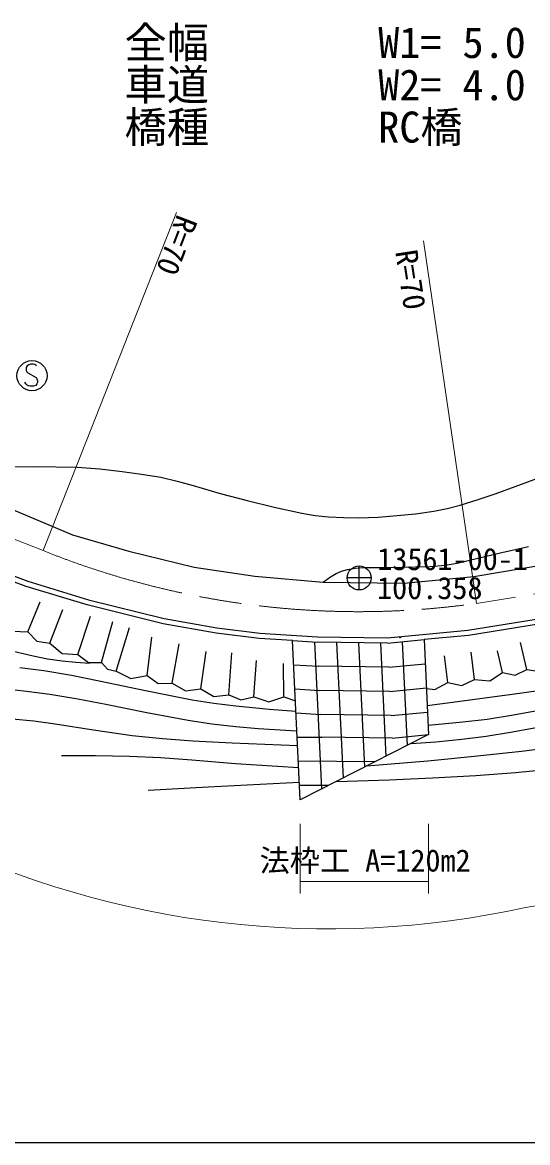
# Model space of a CAD drawing. Units: millimetres, scale not verified. Extents: x 40000 to 680000, y 20000 to 380000.
# Drawn here: x 174348 to 216166, y 205000 to 297723 of the extents above; entities that cross this region are included whole.
import ezdxf
from ezdxf.enums import TextEntityAlignment as Align

# ---------------------------------------------------------------- set-up
doc = ezdxf.new("R2010")
doc.units = ezdxf.units.MM
doc.header["$LTSCALE"] = 1000
doc.linetypes.add('CHAIN', pattern=[18.5, 12, -1.5, 3.5, -1.5])
for name, color, linetype, lineweight in [('M-BGD', 7, 'Continuous', 25), ('M-BMK', 2, 'CHAIN', 13), ('M-BMK-HTXT', 7, 'Continuous', 13), ('M-TTL-BAND', 7, 'Continuous', 25)]:
    doc.layers.add(name, color=color, linetype=linetype, lineweight=lineweight)
doc.styles.add('ＭＳ ゴシック', font='')
doc.styles.get('ＭＳ ゴシック').set_extended_font_data('MS Gothic')

msp = doc.modelspace()

# ---------------------------------------------------------------- linework, layer by layer
at = {"layer": 'M-BGD'}
for p, q in [((174659, 269155), (174652, 269012)), ((174652, 269012), (174659, 268918)), ((174740, 269293), (174659, 269155)), ((174659, 268918), (174709, 268793)), ((174877, 269387), (174740, 269293)), ((175040, 269430), (174877, 269387)), ((175234, 269430), (175040, 269430)), ((175365, 269405), (175234, 269430)), ((175459, 269362), (175365, 269405)), ((175527, 269287), (175459, 269362)), ((174709, 268793), (174796, 268724)), ((174796, 268724), (175477, 268330)), ((175477, 268330), (175552, 268218)), ((175552, 268218), (175602, 268062)), ((175602, 268062), (175590, 267912)), ((174634, 267793), (174546, 267937)), ((174734, 267699), (174634, 267793)), ((174852, 267643), (174734, 267699)), ((174977, 267624), (174852, 267643)), ((175265, 267624), (174977, 267624)), ((175459, 267680), (175265, 267624)), ((175546, 267793), (175459, 267680)), ((175590, 267912), (175546, 267793)), ((171899, 260942), (175387, 260961)), ((175387, 260961), (178880, 260920)), ((178880, 260920), (180744, 260763)), ((180744, 260763), (182614, 260545)), ((182614, 260545), (184210, 260338)), ((184210, 260338), (185794, 260073)), ((185794, 260073), (187145, 259760)), ((187145, 259760), (188483, 259388)), ((213570, 258740), (217224, 260083)), ((169864, 258954), (178487, 255302)), ((188483, 259388), (190708, 258734)), ((190708, 258734), (192947, 258139)), ((212086, 258224), (213570, 258740)), ((192947, 258139), (195200, 257590)), ((210594, 257769), (212086, 258224)), ((195200, 257590), (197476, 257097)), ((197476, 257097), (198570, 256919)), ((198570, 256919), (199681, 256800)), ((203791, 256781), (205373, 256899)), ((205373, 256899), (206890, 257057)), ((206890, 257057), (208404, 257276)), ((208404, 257276), (209500, 257492)), ((209500, 257492), (210594, 257769)), ((199681, 256800), (200937, 256731)), ((200937, 256731), (202207, 256722)), ((202207, 256722), (203791, 256781)), ((178487, 255302), (183164, 253955)), ((211715, 251862), (234678, 255712)), ((174657, 251033), (166522, 254070)), ((166779, 254436), (174804, 251458)), ((213783, 253801), (216231, 254345)), ((183164, 253955), (188579, 252627)), ((210344, 252969), (211356, 253199)), ((211356, 253199), (213783, 253801)), ((188579, 252627), (193575, 251890)), ((200317, 252104), (200774, 252299)), ((200774, 252299), (201255, 252437)), ((201255, 252437), (201899, 252548)), ((201899, 252548), (202545, 252599)), ((202222, 250741), (202222, 252731)), ((202545, 252599), (204710, 252593)), ((204710, 252593), (206875, 252648)), ((206875, 252648), (208102, 252693)), ((208102, 252693), (209333, 252799)), ((209333, 252799), (210344, 252969)), ((174804, 251458), (179828, 249939)), ((193575, 251890), (199242, 251399)), ((199242, 251399), (205937, 251302)), ((199256, 251380), (199768, 251766)), ((199768, 251766), (200317, 252104)), ((203217, 251736), (201227, 251736)), ((205937, 251302), (211715, 251862)), ((179709, 249505), (174657, 251033)), ((211209, 247429), (232168, 250766)), ((174792, 247290), (175821, 249758)), ((185990, 247950), (179709, 249505)), ((179828, 249939), (186083, 248391)), ((232242, 250322), (211265, 246983)), ((176631, 246341), (177707, 249114)), ((178945, 245393), (179990, 248568)), ((180902, 244740), (181826, 248122)), ((182113, 244029), (183215, 247626)), ((190381, 247173), (185990, 247950)), ((186083, 248391), (190448, 247618)), ((190448, 247618), (194001, 247177)), ((173526, 247329), (174792, 247290)), ((174792, 247290), (175553, 246509)), ((184663, 243673), (185051, 246833)), ((193959, 246729), (190381, 247173)), ((196719, 246554), (193959, 246729)), ((194001, 247177), (198785, 246874)), ((198785, 246874), (204557, 246792)), ((204557, 246792), (211209, 247429)), ((211265, 246983), (207597, 246631)), ((173117, 245795), (175236, 245281)), ((175553, 246509), (176631, 246341)), ((176631, 246341), (177630, 245481)), ((186740, 243021), (187334, 246288)), ((196719, 246554), (198767, 246424)), ((197337, 233377), (196719, 246554)), ((198538, 246439), (199115, 234279)), ((204576, 246342), (198767, 246424)), ((200353, 246402), (200886, 235177)), ((202168, 246376), (202657, 236075)), ((203983, 246350), (204428, 236972)), ((204576, 246342), (207597, 246631)), ((205792, 246458), (206200, 237870)), ((207597, 246631), (207971, 238768)), ((216102, 244154), (215566, 246392)), ((175236, 245281), (176432, 245051)), ((176432, 245051), (177637, 244881)), ((177630, 245481), (178945, 245393)), ((177637, 244881), (178779, 244766)), ((178945, 245393), (179815, 244740)), ((189112, 242547), (189551, 245643)), ((191426, 242073), (191685, 245544)), ((193502, 241896), (193719, 244899)), ((209577, 243085), (209299, 245300)), ((211772, 243323), (211498, 245598)), ((214085, 243917), (213681, 245697)), ((174145, 244338), (176123, 244064)), ((176123, 244064), (178408, 243678)), ((178779, 244766), (179935, 244672)), ((179815, 244740), (180902, 244740)), ((180902, 244740), (181389, 244183)), ((181389, 244183), (182113, 244029)), ((182113, 244029), (183329, 243426)), ((195993, 241896), (195952, 244652)), ((196812, 244556), (198861, 244426)), ((204671, 244344), (198862, 244426)), ((204671, 244344), (207692, 244634)), ((213027, 243234), (214085, 243917)), ((214085, 243917), (215133, 243699)), ((215133, 243699), (216102, 244154)), ((216102, 244154), (217387, 243957)), ((178408, 243678), (180692, 243231)), ((180692, 243231), (184534, 242412)), ((183329, 243426), (184663, 243673)), ((184663, 243673), (185593, 243001)), ((185593, 243001), (186740, 243021)), ((186740, 243021), (187847, 242389)), ((208490, 242492), (209577, 243085)), ((209577, 243085), (210714, 242838)), ((210714, 242838), (211772, 243323)), ((211772, 243323), (213027, 243234)), ((172745, 242575), (174685, 242374)), ((174685, 242374), (176625, 242112)), ((176625, 242112), (178941, 241729)), ((184534, 242412), (188397, 241650)), ((187847, 242389), (189112, 242547)), ((189112, 242547), (190190, 241925)), ((190190, 241925), (191426, 242073)), ((191426, 242073), (192434, 241638)), ((196906, 242558), (198955, 242429)), ((204766, 242347), (198957, 242429)), ((204766, 242347), (207787, 242636)), ((207789, 242593), (208490, 242492)), ((209943, 241457), (214885, 242127)), ((214885, 242127), (219835, 242816)), ((178941, 241729), (181247, 241287)), ((181247, 241287), (184652, 240594)), ((188397, 241650), (190193, 241368)), ((190193, 241368), (192008, 241144)), ((192008, 241144), (194768, 240883)), ((192434, 241638), (193502, 241896)), ((193502, 241896), (194748, 241481)), ((194748, 241481), (195993, 241896)), ((195993, 241896), (196952, 241577)), ((207856, 241184), (209943, 241457)), ((184652, 240594), (188069, 239960)), ((194768, 240883), (196992, 240722)), ((197000, 240561), (199049, 240431)), ((204860, 240349), (199052, 240431)), ((204860, 240349), (207882, 240638)), ((212826, 240062), (214840, 240368)), ((214840, 240368), (218192, 240979)), ((173509, 240078), (175289, 239900)), ((175289, 239900), (177061, 239662)), ((177061, 239662), (180236, 239157)), ((188069, 239960), (190036, 239665)), ((190036, 239665), (192011, 239430)), ((192011, 239430), (193871, 239268)), ((193871, 239268), (197069, 239093)), ((207934, 239540), (210812, 239817)), ((210812, 239817), (212826, 240062)), ((214765, 238971), (218495, 239666)), ((180236, 239157), (183422, 238710)), ((183422, 238710), (185938, 238455)), ((185938, 238455), (188460, 238260)), ((197094, 238563), (199141, 238561)), ((207971, 238768), (197337, 233377)), ((204949, 238479), (199141, 238561)), ((204949, 238479), (207971, 238768)), ((208571, 238180), (210709, 238391)), ((210709, 238391), (212741, 238651)), ((212741, 238651), (214765, 238971)), ((188460, 238260), (191701, 238078)), ((191701, 238078), (197126, 237874)), ((206524, 238035), (208571, 238180)), ((212030, 237004), (215666, 237408)), ((215666, 237408), (219304, 237871)), ((177589, 237050), (180392, 237052)), ((180392, 237052), (183200, 236993)), ((183200, 236993), (185788, 236873)), ((185788, 236873), (188381, 236692)), ((188381, 236692), (191974, 236391)), ((203511, 236507), (197187, 236565)), ((202870, 236182), (207919, 236602)), ((207919, 236602), (212030, 237004)), ((191974, 236391), (197212, 236039)), ((211872, 235399), (215152, 235647)), ((215152, 235647), (218427, 235956)), ((189727, 234453), (197268, 234846)), ((200338, 234899), (204698, 235026)), ((204698, 235026), (208282, 235182)), ((208282, 235182), (211872, 235399)), ((184749, 234165), (189727, 234453)), ((199642, 234546), (197281, 234567))]:
    msp.add_line(p, q, dxfattribs=at)
for centre, radius in [((175140, 268480), 1244), ((202222, 251736), 995), ((205613, 246810), 30)]:
    msp.add_circle(centre, radius, dxfattribs=at)
at = {"layer": 'M-BMK'}
for p, q in [((251699, 256041), (211931, 249628)), ((172241, 255509), (176071, 253998))]:
    msp.add_line(p, q, dxfattribs=at)
msp.add_arc((202184, 318946), 70000, 248.09705, 278.00366, dxfattribs=at)
at = {"layer": 'M-BMK-HTXT'}
for p, q in [((176071, 253998), (187110, 281996)), ((207553, 279637), (211931, 249628)), ((197337, 231389), (197337, 225620)), ((207971, 231389), (207971, 225620)), ((255757, 230876), (215989, 224463)), ((207971, 226620), (197337, 226620))]:
    msp.add_line(p, q, dxfattribs=at)
msp.add_arc((199723, 298180), 75490, 244.07697, 282.44281, dxfattribs=at)
at = {"layer": 'M-TTL-BAND'}
msp.add_line((40000, 205000), (579000, 205000), dxfattribs=at)

# ---------------------------------------------------------------- texts
at = {"layer": 'M-BGD', "style": 'ＭＳ ゴシック'}
for s, height, p in [('全幅\u3000\u3000\u3000\u3000W1= 5.0', 2566, (182800, 294006)), ('車道\u3000\u3000\u3000\u3000W2= 4.0', 2566, (182800, 290506)), ('橋種\u3000\u3000\u3000\u3000RC橋', 2566, (182800, 287006)), ('13561-00-1', 1833, (203722, 251836)), ('100.358', 1833, (203705, 249436))]:
    msp.add_text(s, height=height, dxfattribs=at).set_placement(p, align=Align.BOTTOM_LEFT)
for rotation, p in [(249, (186660, 282113)), (278.7, (204662, 278675))]:
    msp.add_text('R=70', height=1833, rotation=rotation, dxfattribs=at).set_placement(p, align=Align.BOTTOM_LEFT)
at = {"layer": 'M-BMK-HTXT', "style": 'ＭＳ ゴシック'}
msp.add_text('法枠工 A=120m2', height=1833, dxfattribs=at).set_placement((193976, 226886), align=Align.BOTTOM_LEFT)

doc.saveas('drawing.dxf')
